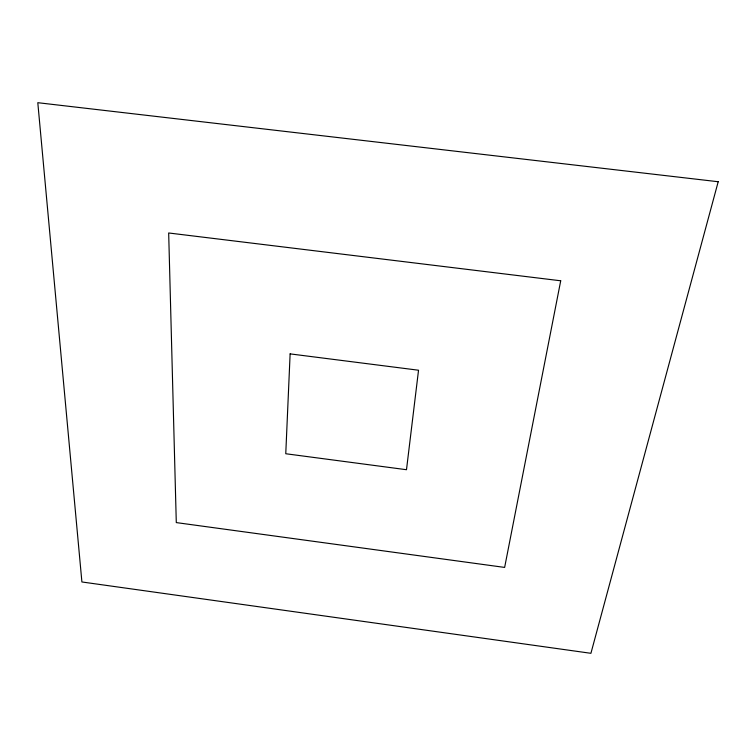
<?xml version="1.0" encoding="UTF-8"?>
<svg xmlns="http://www.w3.org/2000/svg" width="756" height="756" viewBox="0 0 756 756"><rect width="100%" height="100%" fill="white"/><g stroke="black" fill="none" stroke-linecap="round" stroke-linejoin="round"><path stroke-width="1.13" d="M290.124 353.884L285.759 453.742L406.492 469.712L418.531 370.223L290.124 353.884M560.716 280.788L504.639 567.416L176.29 522.594L168.673 232.98L560.716 280.788M718.2 181.733L590.918 653.307L81.903 581.969L37.8 102.693L718.2 181.733"/></g></svg>
